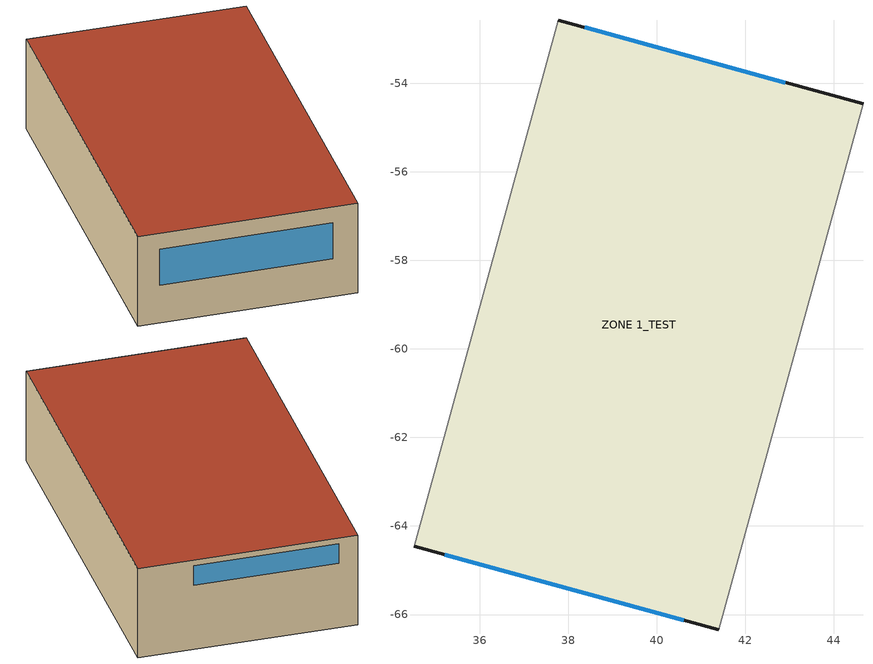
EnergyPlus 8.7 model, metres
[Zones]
ZONE 1_TEST
 floor adiabatic (AF211_ConcreteWall): 44.66,-54.46 41.39,-66.34 34.51,-64.45 37.78,-52.57 z13.63
 wall outside (AF211_PlyboardWall): 44.66,-54.46 37.78,-52.57 z13.63:16.87
 wall outside (AF211_ConcreteWall): 34.51,-64.45 41.39,-66.34 z13.63:16.87
 wall adiabatic (AF211_PlyboardWall): 37.78,-52.57 34.51,-64.45 z13.63:16.87
 wall adiabatic (AF211_ConcreteWall): 41.39,-66.34 44.66,-54.46 z13.63:16.87
 window (AF211_Window): 42.9,-53.98 38.37,-52.74 z15.97:16.67; 35.2,-64.64 40.6,-66.13 z14.99:16.3
 roof outside: 37.78,-52.57 34.51,-64.45 41.39,-66.34 44.66,-54.46 z16.87
shading: 43.09,-55.63 43.09,-55.84 44.06,-56.1 44.11,-55.91 z15.13; 40.44,-64.52 40.44,-65.22 40.63,-65.22 40.63,-64.52 z14.63
[Building]
SAFAD Building: North Axis {deg}=0; Terrain=Suburbs; Loads Convergence Tolerance Value=0.04; Temperature Convergence Tolerance Value {deltaC}=0.4; Solar Distribution=FullInteriorAndExterior; Maximum Number of Warmup Days=25; Minimum Number of Warmup Days=6
[Site:Location]
Cebu City: Latitude {deg}=10.35; Longitude {deg}=123.91; Time Zone {hr}=8; Elevation {m}=75
[Site:GroundTemperature:BuildingSurface]
18, 18, 18, 18, 18, 18, 18, 18, 18, 18, 18, 18
[Material] Roughness=MediumSmooth
Name | Thickness {m} | Conductivity {W/m-K} | Density {kg/m3} | Specific Heat {J/kg-K}
AF211_Concrete | 0.25 | 1.33 | 2000 | 1000
AF211_Plywood Sheathing | 0.0127 | 0.13 | 500 | 1600
[Material:AirGap]
Air_between_plyboard: Thermal Resistance {m2-K/W}=0.18
[WindowMaterial:Glazing]
Clear 3mm: Optical Data Type=SpectralAverage; Thickness {m}=0.003; Solar Transmittance at Normal Incidence=0.837; Front Side Solar Reflectance at Normal Incidence=0.075; Back Side Solar Reflectance at Normal Incidence=0.075; Visible Transmittance at Normal Incidence=0.7; Front Side Visible Reflectance at Normal Incidence=0.081; Back Side Visible Reflectance at Normal Incidence=0.081; Infrared Transmittance at Normal Incidence=0; Front Side Infrared Hemispherical Emissivity=0.84; Back Side Infrared Hemispherical Emissivity=0.84; Conductivity {W/m-K}=0.9
[Construction]
AF211_ConcreteWall: AF211_Concrete
AF211_PlyboardWall: AF211_Plywood Sheathing, Air_between_plyboard, AF211_Plywood Sheathing
AF211_Window: Clear 3mm
[Zone]
ZONE 1_TEST: 101.557, 29.7357, 7.6, 1, 1, autocalculate, autocalculate, autocalculate
[People]
AF211_people: Zone or ZoneList=ZONE 1_TEST; Number of People Schedule=AF211_Occupancy Schedule; Number of People Calculation Method=People; Number of People=80; Fraction Radiant=0.3; Activity Level Schedule=Office Activity Schedule; Mean Radiant Temperature Calculation Type=ZoneAveraged
[Lights]
AF211_Lights: Zone or ZoneList=ZONE 1_TEST; Schedule=AF211_Lights_schedule; Design Level Calculation Method=LightingLevel; Lighting Level {W}=72; Return Air Fraction=0; Fraction Radiant=1; Fraction Visible=0; Fraction Replaceable=0; Return Air Fraction Calculated from Plenum Temperature=No
[ElectricEquipment]
AF211_Projector Energy Use: Zone or ZoneList=ZONE 1_TEST; Schedule=Projector_Switching; Design Level Calculation Method=EquipmentLevel; Design Level {W}=300; Fraction Latent=0; Fraction Radiant=0.5; Fraction Lost=0
[Daylighting:Controls]
Daylight Control: Zone=ZONE 1_TEST; Daylighting Method=SplitFlux; Availability Schedule=AF211_Lights_schedule; Lighting Control Type=Continuous; Minimum Input Power Fraction for Continuous or ContinuousOff Dimming Control=0.1; Minimum Light Output Fraction for Continuous or ContinuousOff Dimming Control=0.1; Number of Stepped Control Steps=1; Probability Lighting will be Reset When Needed in Manual Stepped Control=1; Maximum Allowable Discomfort Glare Index=22; Daylighting Reference Point 1=DaylightSensor; Fraction of Zone Controlled by Reference Point 1=1; Illuminance Setpoint at Reference Point 1 {lux}=300
[ZoneInfiltration:DesignFlowRate]
AF211_Infiltration: Zone or ZoneList=ZONE 1_TEST; Schedule=AF211_Infiltration; Design Flow Rate Calculation Method=AirChanges/Hour; Air Changes per Hour {1/hr}=1; Constant Term Coefficient=1
[ZoneControl:Thermostat]
AF211 Setpoint: Zone or ZoneList=ZONE 1_TEST; Control Type Schedule=AF211_Control Type; Control 1=Cooling Setpoint
[ThermostatSetpoint:SingleCooling]
Cooling Setpoint: Setpoint Temperature Schedule=AF211_Cooling Setpoint Schedule
[ZoneHVAC:WindowAirConditioner] Availability Schedule=AF211_ACU Schedule; Maximum Supply Air Flow Rate {m3/s}=0.31; Maximum Outdoor Air Flow Rate {m3/s}=0; Supply Air Fan Operating Mode Schedule=AF211_ACU Schedule; Fan Placement=BlowThrough
Name | Supply Air Fan | DX Cooling Coil | Cooling Convergence Tolerance
AF211WindAC | AF211WindACFan | AF211WindACDXCoil | 0.001
AF211WindAC2 | AF211WindAC2Fan | AF211WindAC2DXCoil | 1
[Zone equipment]
ZONE 1_TEST: AF211WindAC, AF211WindAC2
[Fan:OnOff] Availability Schedule=AF211_ACU Schedule; Fan Total Efficiency=0.6; Pressure Rise {Pa}=75; Maximum Flow Rate {m3/s}=0.31; Motor Efficiency=0.8; Motor In Airstream Fraction=1
AF211WindACFan; AF211WindAC2Fan
[Coil:Cooling:DX:SingleSpeed] Availability Schedule=AF211_ACU Schedule; Gross Rated Total Cooling Capacity {W}=6476; Gross Rated Sensible Heat Ratio=0.75; Gross Rated Cooling COP {W/W}=3; Rated Air Flow Rate {m3/s}=0.31; Rated Evaporator Fan Power Per Volume Flow Rate {W/(m3/s)}=1000; Total Cooling Capacity Function of Temperature Curve=WindACCoolCapFT; Total Cooling Capacity Function of Flow Fraction Curve=WindACCoolCapFFF; Energy Input Ratio Function of Temperature Curve=WindACEIRFT; Energy Input Ratio Function of Flow Fraction Curve=WindACEIRFFF; Part Load Fraction Correlation Curve=WindACPLFFPLR
AF211WindACDXCoil; AF211WindAC2DXCoil
[Schedule:Compact]
AF211_ACU Schedule; Projector_Switching: Through: 12/31, For: AllDays, Until: 8:00, 0, Until: 17:00, 1, Until: 24:00, 0
Office Activity Schedule: Through: 12/31, For: AllDays, Until: 24:00, 120
AF211_Occupancy Schedule: Through: 12/31, For: Weekdays, Until: 08:00, 0, Until: 12:00, 1, Until: 13:00, 0, Until: 17:00, 1, Until: 24:00, 0, For: Saturday, Until: 8:00, 0, Until: 12:00, 1, Until: 24:00, 0, For: Sunday, Until: 24:00, 0, For: Holiday, Until: 24:00, 0
AF211_Cooling Setpoint Schedule: Through: 12/31, For: AllDays, Until: 8:00, 32, Until: 17:00, 20, Until: 24:00, 32
AF211_Lights_schedule: Through: 12/31, For: AllDays, Until: 08:00, 0, Until: 17:00, 1, Until: 24:00, 0
AF211_Infiltration: Through: 12/31, For: AllDays, Until: 24:00, 1
AF211_Control Type: Through: 12/31, For: AllDays, Until: 24:00, 2
[Curve:Quadratic]
Name | Coefficient1 Constant | Coefficient2 x | Coefficient3 x**2 | Minimum Value of x | Maximum Value of x
WindACCoolCapFFF | 0.8 | 0.2 | 0 | 0.5 | 1.5
WindACEIRFFF | 1.1552 | -.1808 | 0.0256 | 0.5 | 1.5
WindACPLFFPLR | 0.85 | 0.15 | 0 | 0 | 1
[Curve:Biquadratic] Minimum Value of x=12.77778; Maximum Value of x=23.88889; Minimum Value of y=18; Maximum Value of y=46.11111; Input Unit Type for X=Temperature; Input Unit Type for Y=Temperature; Output Unit Type=Dimensionless
Name | Coefficient1 Constant | Coefficient2 x | Coefficient3 x**2 | Coefficient4 y | Coefficient5 y**2 | Coefficient6 x*y
WindACCoolCapFT | 0.942588 | 0.00954335 | 0.00068377 | -0.0110427 | 5.249e-06 | -9.72e-06
WindACEIRFT | 0.342414 | 0.034885 | -0.0006237 | 0.00497722 | 0.000437951 | -0.000728028
